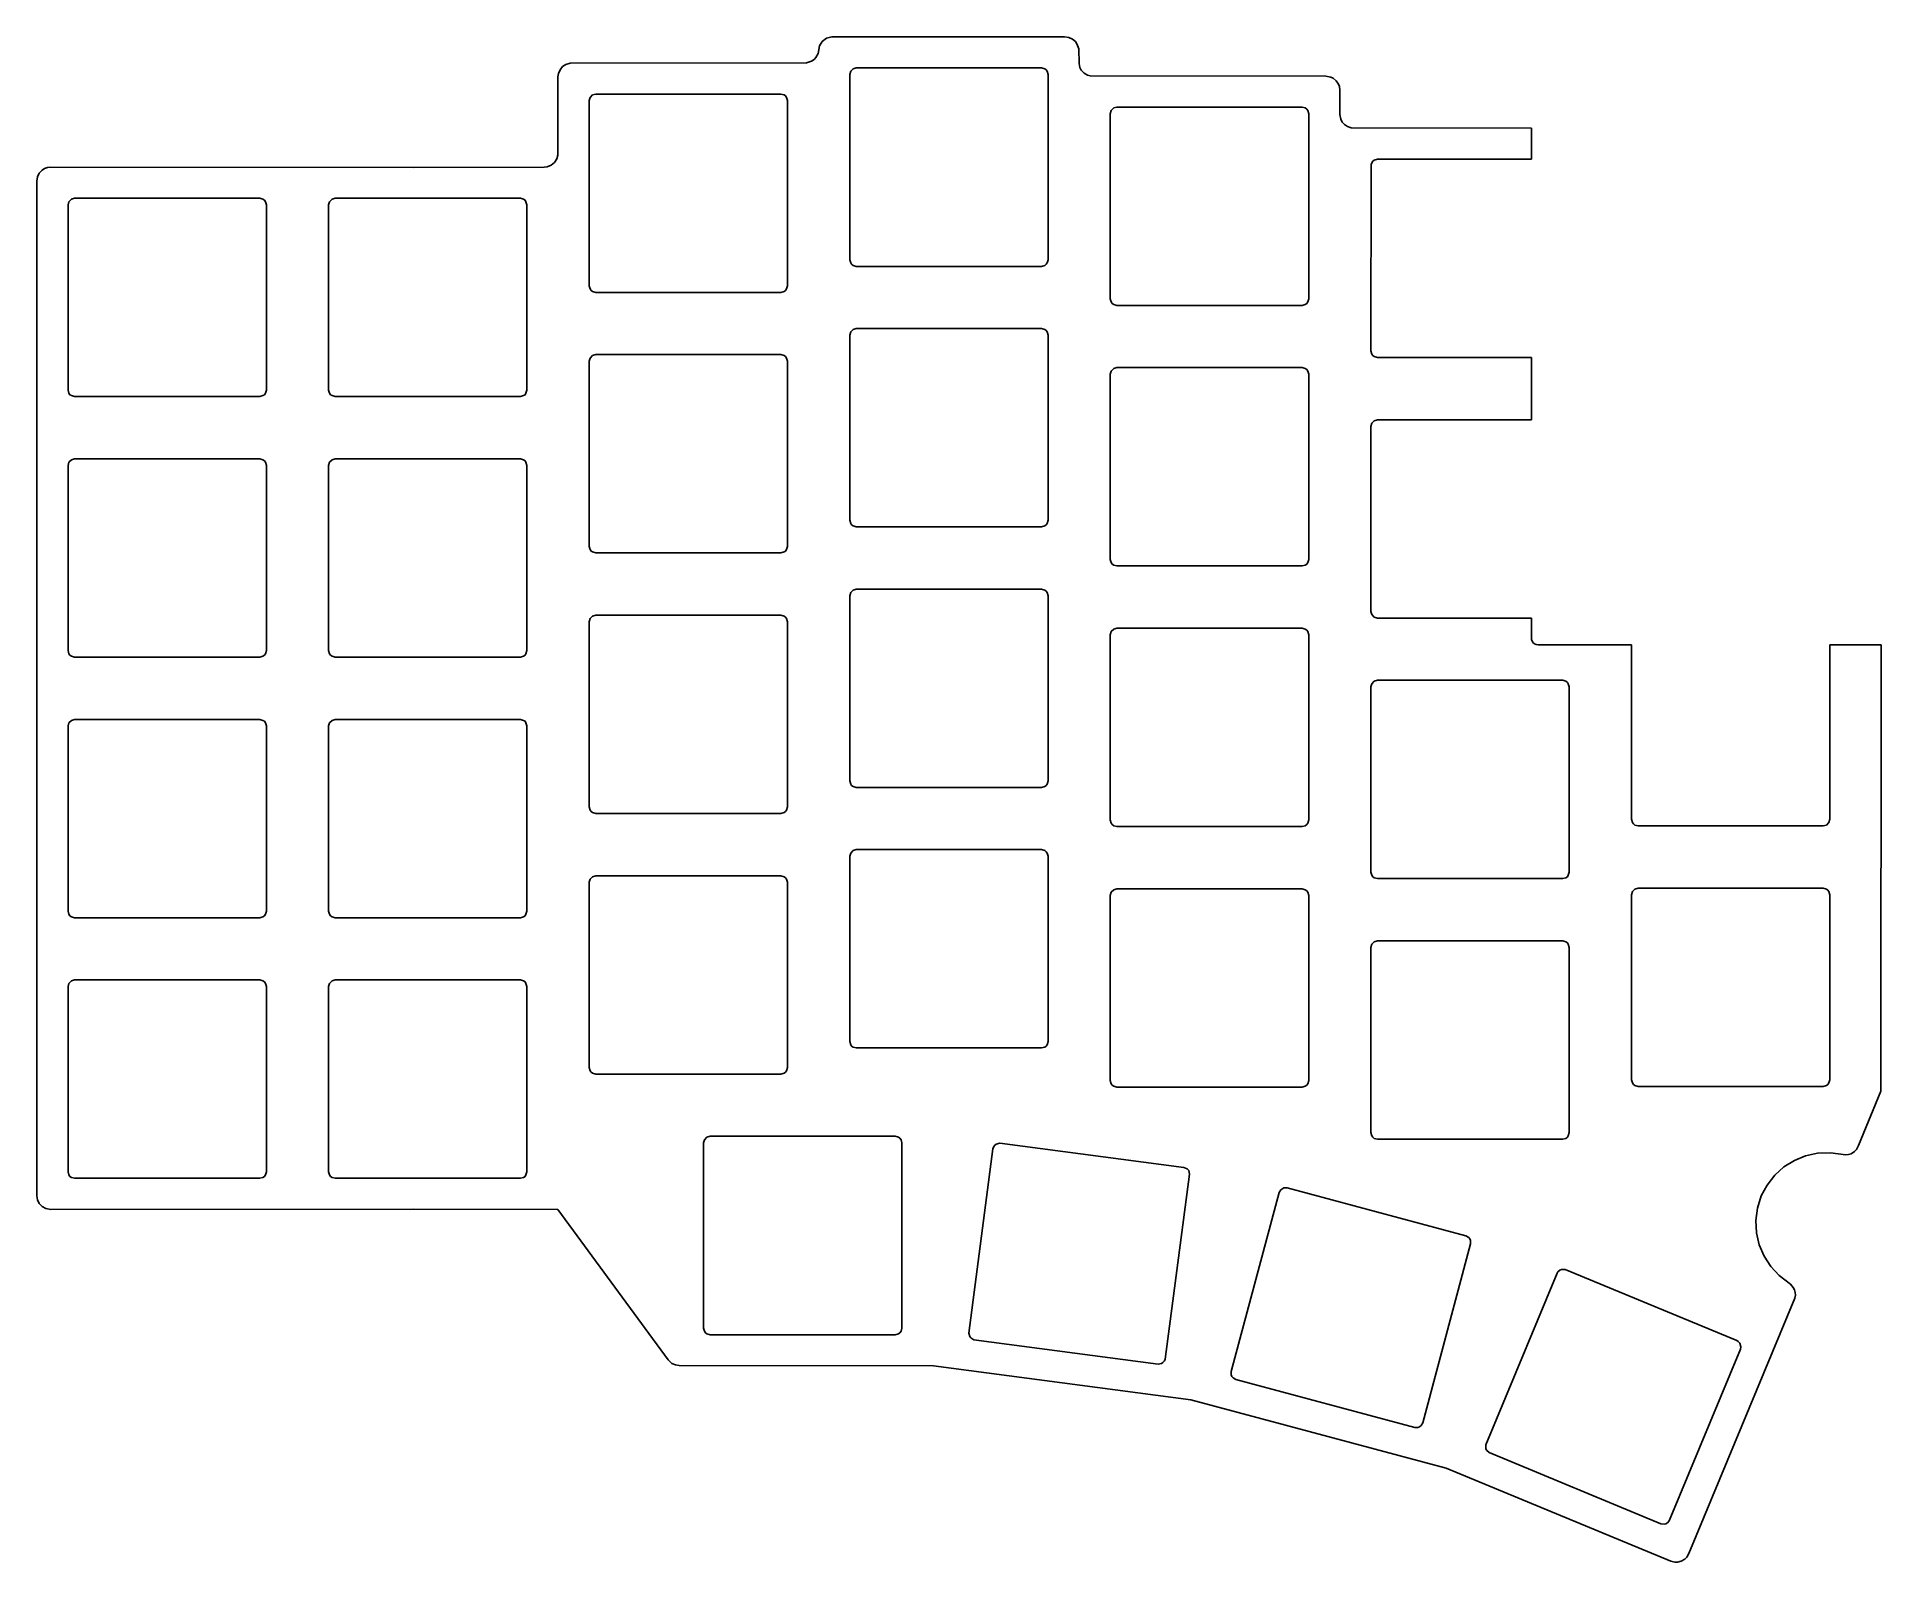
# Model space of a CAD drawing. Header units: millimetres. Extents: x 56 to 191, y -131 to -19.
import ezdxf

# ---------------------------------------------------------------- set-up
doc = ezdxf.new("R2010")
doc.units = ezdxf.units.MM

msp = doc.modelspace()

# ---------------------------------------------------------------- linework, layer by layer
for p, q in [((113.35, -20.26), (113.46, -19.71)), ((113.46, -19.71), (113.66, -19.38)), ((113.66, -19.38), (113.96, -19.15)), ((113.96, -19.15), (114.35, -19.05)), ((114.35, -19.05), (131.38, -19.06)), ((131.38, -19.06), (131.68, -19.1)), ((131.68, -19.1), (131.95, -19.22)), ((131.95, -19.22), (132.17, -19.4)), ((132.17, -19.4), (132.28, -19.56)), ((132.28, -19.56), (132.41, -19.92)), ((132.41, -19.92), (132.43, -21.01)), ((94.37, -21.73), (94.49, -21.45)), ((94.49, -21.45), (94.67, -21.22)), ((94.67, -21.22), (94.91, -21.06)), ((94.91, -21.06), (95.22, -20.97)), ((95.22, -20.97), (112.51, -20.95)), ((112.51, -20.95), (112.87, -20.83)), ((112.87, -20.83), (113.07, -20.7)), ((113.07, -20.7), (113.19, -20.55)), ((113.19, -20.55), (113.35, -20.26)), ((115.92, -21.39), (115.74, -21.57)), ((116.15, -21.32), (115.92, -21.39)), ((129.69, -21.32), (116.15, -21.32)), ((129.92, -21.39), (129.69, -21.32)), ((130.03, -21.47), (129.92, -21.39)), ((130.1, -21.57), (130.03, -21.47)), ((132.43, -21.01), (132.5, -21.3)), ((132.5, -21.3), (132.6, -21.48)), ((132.6, -21.48), (132.8, -21.7)), ((94.34, -21.98), (94.37, -21.73)), ((94.34, -27.7), (94.34, -21.98)), ((115.74, -21.57), (115.67, -21.81)), ((115.67, -21.81), (115.67, -35.34)), ((130.17, -21.81), (130.1, -21.57)), ((130.17, -35.34), (130.17, -21.81)), ((132.8, -21.7), (133.05, -21.85)), ((133.05, -21.85), (133.25, -21.91)), ((133.25, -21.91), (150.47, -21.93)), ((150.47, -21.93), (150.83, -21.99)), ((150.83, -21.99), (151.01, -22.07)), ((151.01, -22.07), (151.24, -22.26)), ((151.24, -22.26), (151.4, -22.51)), ((151.4, -22.51), (151.47, -22.69)), ((151.47, -22.69), (151.49, -22.94)), ((96.69, -23.48), (96.62, -23.71)), ((96.62, -23.71), (96.62, -37.25)), ((96.87, -23.3), (96.69, -23.48)), ((97.1, -23.23), (96.87, -23.3)), ((110.64, -23.23), (97.1, -23.23)), ((110.87, -23.3), (110.64, -23.23)), ((110.98, -23.37), (110.87, -23.3)), ((111.05, -23.48), (110.98, -23.37)), ((111.12, -23.71), (111.05, -23.48)), ((111.12, -37.25), (111.12, -23.71)), ((134.97, -24.25), (134.79, -24.43)), ((135.2, -24.18), (134.97, -24.25)), ((148.74, -24.18), (135.2, -24.18)), ((148.97, -24.25), (148.74, -24.18)), ((149.08, -24.33), (148.97, -24.25)), ((151.49, -22.94), (151.5, -24.73)), ((134.79, -24.43), (134.72, -24.67)), ((134.72, -24.67), (134.72, -38.2)), ((149.15, -24.43), (149.08, -24.33)), ((149.22, -24.67), (149.15, -24.43)), ((149.22, -38.2), (149.22, -24.67)), ((151.5, -24.73), (151.56, -25.08)), ((151.56, -25.08), (151.68, -25.29)), ((151.68, -25.29), (151.84, -25.47)), ((151.84, -25.47), (152.05, -25.61)), ((152.05, -25.61), (152.32, -25.7)), ((152.32, -25.7), (165.5, -25.72)), ((165.5, -25.72), (165.5, -27.99)), ((93.84, -28.44), (94.09, -28.24)), ((94.09, -28.24), (94.26, -27.98)), ((94.26, -27.98), (94.34, -27.7)), ((153.91, -28.14), (153.78, -28.36)), ((154.02, -28.06), (153.91, -28.14)), ((154.25, -27.99), (154.02, -28.06)), ((165.5, -27.99), (154.25, -27.99)), ((56.25, -29.6), (56.29, -29.28)), ((56.25, -103.79), (56.25, -29.6)), ((56.29, -29.28), (56.42, -29.01)), ((56.42, -29.01), (56.63, -28.79)), ((56.63, -28.79), (56.81, -28.68)), ((56.81, -28.68), (57.01, -28.61)), ((57.01, -28.61), (57.27, -28.58)), ((57.27, -28.58), (83.8, -28.59)), ((83.8, -28.59), (93.33, -28.58)), ((93.33, -28.58), (93.56, -28.55)), ((93.56, -28.55), (93.84, -28.44)), ((153.78, -28.36), (153.77, -42.01)), ((58.77, -30.92), (58.59, -31.1)), ((59, -30.85), (58.77, -30.92)), ((72.54, -30.85), (59, -30.85)), ((72.77, -30.92), (72.54, -30.85)), ((72.88, -30.99), (72.77, -30.92)), ((72.95, -31.1), (72.88, -30.99)), ((77.82, -30.92), (77.64, -31.1)), ((78.05, -30.85), (77.82, -30.92)), ((91.59, -30.85), (78.05, -30.85)), ((91.82, -30.92), (91.59, -30.85)), ((91.93, -30.99), (91.82, -30.92)), ((92, -31.1), (91.93, -30.99)), ((58.59, -31.1), (58.52, -31.33)), ((58.52, -31.33), (58.52, -44.87)), ((73.02, -31.33), (72.95, -31.1)), ((73.02, -44.87), (73.02, -31.33)), ((77.64, -31.1), (77.57, -31.33)), ((77.57, -31.33), (77.57, -44.87)), ((92.07, -31.33), (92, -31.1)), ((92.07, -44.87), (92.07, -31.33)), ((115.67, -35.34), (115.74, -35.58)), ((115.74, -35.58), (115.81, -35.68)), ((115.81, -35.68), (115.92, -35.76)), ((115.92, -35.76), (116.15, -35.83)), ((116.15, -35.83), (129.69, -35.83)), ((129.69, -35.83), (129.92, -35.76)), ((129.92, -35.76), (130.03, -35.68)), ((130.03, -35.68), (130.1, -35.58)), ((130.1, -35.58), (130.17, -35.34)), ((96.62, -37.25), (96.69, -37.48)), ((96.69, -37.48), (96.76, -37.59)), ((96.76, -37.59), (96.87, -37.66)), ((96.87, -37.66), (97.1, -37.73)), ((97.1, -37.73), (110.64, -37.73)), ((110.64, -37.73), (110.87, -37.66)), ((110.87, -37.66), (110.98, -37.59)), ((110.98, -37.59), (111.05, -37.48)), ((111.05, -37.48), (111.12, -37.25)), ((134.72, -38.2), (134.79, -38.43)), ((134.79, -38.43), (134.86, -38.54)), ((134.86, -38.54), (134.97, -38.62)), ((134.97, -38.62), (135.2, -38.68)), ((135.2, -38.68), (148.74, -38.68)), ((148.74, -38.68), (148.97, -38.62)), ((148.97, -38.62), (149.08, -38.54)), ((149.08, -38.54), (149.15, -38.43)), ((149.15, -38.43), (149.22, -38.2)), ((115.92, -40.44), (115.74, -40.62)), ((116.15, -40.38), (115.92, -40.44)), ((129.69, -40.38), (116.15, -40.38)), ((129.92, -40.44), (129.69, -40.38)), ((130.03, -40.52), (129.92, -40.44)), ((115.74, -40.62), (115.67, -40.86)), ((115.67, -40.86), (115.67, -54.39)), ((130.1, -40.62), (130.03, -40.52)), ((130.17, -40.86), (130.1, -40.62)), ((130.17, -54.39), (130.17, -40.86)), ((96.69, -42.53), (96.62, -42.76)), ((96.62, -42.76), (96.62, -56.3)), ((96.87, -42.35), (96.69, -42.53)), ((97.1, -42.28), (96.87, -42.35)), ((110.64, -42.28), (97.1, -42.28)), ((110.87, -42.35), (110.64, -42.28)), ((110.98, -42.42), (110.87, -42.35)), ((111.05, -42.53), (110.98, -42.42)), ((111.12, -42.76), (111.05, -42.53)), ((111.12, -56.3), (111.12, -42.76)), ((153.77, -42.01), (153.84, -42.24)), ((153.84, -42.24), (153.91, -42.35)), ((153.91, -42.35), (154.02, -42.43)), ((154.02, -42.43), (154.25, -42.49)), ((154.25, -42.49), (165.5, -42.49)), ((165.5, -42.49), (165.5, -47.04)), ((134.79, -43.48), (134.72, -43.72)), ((134.72, -43.72), (134.72, -57.25)), ((134.97, -43.3), (134.79, -43.48)), ((135.2, -43.23), (134.97, -43.3)), ((148.74, -43.23), (135.2, -43.23)), ((148.97, -43.3), (148.74, -43.23)), ((149.08, -43.38), (148.97, -43.3)), ((149.15, -43.48), (149.08, -43.38)), ((149.22, -43.72), (149.15, -43.48)), ((149.22, -57.25), (149.22, -43.72)), ((58.52, -44.87), (58.59, -45.1)), ((58.59, -45.1), (58.66, -45.21)), ((58.66, -45.21), (58.77, -45.28)), ((58.77, -45.28), (59, -45.35)), ((59, -45.35), (72.54, -45.35)), ((72.54, -45.35), (72.77, -45.28)), ((72.77, -45.28), (72.88, -45.21)), ((72.88, -45.21), (72.95, -45.1)), ((72.95, -45.1), (73.02, -44.87)), ((77.57, -44.87), (77.64, -45.1)), ((77.64, -45.1), (77.71, -45.21)), ((77.71, -45.21), (77.82, -45.28)), ((77.82, -45.28), (78.05, -45.35)), ((78.05, -45.35), (91.59, -45.35)), ((91.59, -45.35), (91.82, -45.28)), ((91.82, -45.28), (91.93, -45.21)), ((91.93, -45.21), (92, -45.1)), ((92, -45.1), (92.07, -44.87)), ((154.02, -47.11), (153.84, -47.29)), ((154.25, -47.04), (154.02, -47.11)), ((165.5, -47.04), (154.25, -47.04)), ((153.84, -47.29), (153.77, -47.53)), ((153.77, -47.53), (153.77, -61.06)), ((58.59, -50.15), (58.52, -50.38)), ((58.52, -50.38), (58.52, -63.92)), ((58.77, -49.97), (58.59, -50.15)), ((59, -49.9), (58.77, -49.97)), ((72.54, -49.9), (59, -49.9)), ((72.77, -49.97), (72.54, -49.9)), ((72.88, -50.04), (72.77, -49.97)), ((72.95, -50.15), (72.88, -50.04)), ((73.02, -50.38), (72.95, -50.15)), ((73.02, -63.92), (73.02, -50.38)), ((77.64, -50.15), (77.57, -50.38)), ((77.57, -50.38), (77.57, -63.92)), ((77.82, -49.97), (77.64, -50.15)), ((78.05, -49.9), (77.82, -49.97)), ((91.59, -49.9), (78.05, -49.9)), ((91.82, -49.97), (91.59, -49.9)), ((91.93, -50.04), (91.82, -49.97)), ((92, -50.15), (91.93, -50.04)), ((92.07, -50.38), (92, -50.15)), ((92.07, -63.92), (92.07, -50.38)), ((115.67, -54.39), (115.74, -54.63)), ((115.74, -54.63), (115.81, -54.73)), ((115.81, -54.73), (115.92, -54.81)), ((115.92, -54.81), (116.15, -54.88)), ((116.15, -54.88), (129.69, -54.88)), ((129.69, -54.88), (129.92, -54.81)), ((129.92, -54.81), (130.03, -54.73)), ((130.03, -54.73), (130.1, -54.63)), ((130.1, -54.63), (130.17, -54.39)), ((96.62, -56.3), (96.69, -56.53)), ((96.69, -56.53), (96.76, -56.64)), ((110.98, -56.64), (111.05, -56.53)), ((111.05, -56.53), (111.12, -56.3)), ((96.76, -56.64), (96.87, -56.71)), ((96.87, -56.71), (97.1, -56.78)), ((97.1, -56.78), (110.64, -56.78)), ((110.64, -56.78), (110.87, -56.71)), ((110.87, -56.71), (110.98, -56.64)), ((134.72, -57.25), (134.79, -57.48)), ((134.79, -57.48), (134.86, -57.59)), ((134.86, -57.59), (134.97, -57.67)), ((134.97, -57.67), (135.2, -57.73)), ((135.2, -57.73), (148.74, -57.73)), ((148.74, -57.73), (148.97, -57.67)), ((148.97, -57.67), (149.08, -57.59)), ((149.08, -57.59), (149.15, -57.48)), ((149.15, -57.48), (149.22, -57.25)), ((115.74, -59.67), (115.67, -59.91)), ((115.67, -59.91), (115.67, -73.44)), ((115.92, -59.49), (115.74, -59.67)), ((116.15, -59.42), (115.92, -59.49)), ((129.69, -59.42), (116.15, -59.42)), ((129.92, -59.49), (129.69, -59.42)), ((130.03, -59.57), (129.92, -59.49)), ((130.1, -59.67), (130.03, -59.57)), ((130.17, -59.91), (130.1, -59.67)), ((130.17, -73.44), (130.17, -59.91)), ((96.69, -61.58), (96.62, -61.81)), ((96.62, -61.81), (96.62, -75.35)), ((96.87, -61.4), (96.69, -61.58)), ((97.1, -61.33), (96.87, -61.4)), ((110.64, -61.33), (97.1, -61.33)), ((110.87, -61.4), (110.64, -61.33)), ((110.98, -61.47), (110.87, -61.4)), ((111.05, -61.58), (110.98, -61.47)), ((111.12, -61.81), (111.05, -61.58)), ((111.12, -75.35), (111.12, -61.81)), ((153.77, -61.06), (153.84, -61.29)), ((153.84, -61.29), (154.02, -61.48)), ((154.02, -61.48), (154.25, -61.54)), ((154.25, -61.54), (165.5, -61.54)), ((165.5, -61.54), (165.51, -63.1)), ((134.79, -62.53), (134.72, -62.77)), ((134.72, -62.77), (134.72, -76.3)), ((134.97, -62.35), (134.79, -62.53)), ((135.2, -62.28), (134.97, -62.35)), ((148.74, -62.28), (135.2, -62.28)), ((148.97, -62.35), (148.74, -62.28)), ((149.08, -62.43), (148.97, -62.35)), ((149.15, -62.53), (149.08, -62.43)), ((149.22, -62.77), (149.15, -62.53)), ((149.22, -76.3), (149.22, -62.77)), ((165.51, -63.1), (165.61, -63.32)), ((165.61, -63.32), (165.72, -63.42)), ((58.52, -63.92), (58.59, -64.15)), ((58.59, -64.15), (58.66, -64.26)), ((58.66, -64.26), (58.77, -64.33)), ((58.77, -64.33), (59, -64.4)), ((59, -64.4), (72.54, -64.4)), ((72.54, -64.4), (72.77, -64.33)), ((72.77, -64.33), (72.88, -64.26)), ((72.88, -64.26), (72.95, -64.15)), ((72.95, -64.15), (73.02, -63.92)), ((77.57, -63.92), (77.64, -64.15)), ((77.64, -64.15), (77.71, -64.26)), ((77.71, -64.26), (77.82, -64.33)), ((77.82, -64.33), (78.05, -64.4)), ((78.05, -64.4), (91.59, -64.4)), ((91.59, -64.4), (91.82, -64.33)), ((91.82, -64.33), (91.93, -64.26)), ((91.93, -64.26), (92, -64.15)), ((92, -64.15), (92.07, -63.92)), ((165.72, -63.42), (165.85, -63.48)), ((165.85, -63.48), (166, -63.5)), ((166, -63.5), (172.82, -63.5)), ((172.82, -63.5), (172.82, -76.25)), ((187.32, -76.25), (187.32, -63.5)), ((187.32, -63.5), (191.07, -63.5)), ((191.07, -63.5), (191.06, -96.12)), ((153.84, -66.34), (153.77, -66.58)), ((153.77, -66.58), (153.77, -80.11)), ((154.02, -66.16), (153.84, -66.34)), ((154.25, -66.09), (154.02, -66.16)), ((167.79, -66.09), (154.25, -66.09)), ((168.02, -66.16), (167.79, -66.09)), ((168.13, -66.24), (168.02, -66.16)), ((168.2, -66.34), (168.13, -66.24)), ((168.27, -66.58), (168.2, -66.34)), ((168.27, -80.11), (168.27, -66.58)), ((58.59, -69.2), (58.52, -69.43)), ((58.52, -69.43), (58.52, -82.97)), ((58.77, -69.02), (58.59, -69.2)), ((59, -68.95), (58.77, -69.02)), ((72.54, -68.95), (59, -68.95)), ((72.77, -69.02), (72.54, -68.95)), ((72.88, -69.09), (72.77, -69.02)), ((72.95, -69.2), (72.88, -69.09)), ((73.02, -69.43), (72.95, -69.2)), ((73.02, -82.97), (73.02, -69.43)), ((77.64, -69.2), (77.57, -69.43)), ((77.57, -69.43), (77.57, -82.97)), ((77.82, -69.02), (77.64, -69.2)), ((78.05, -68.95), (77.82, -69.02)), ((91.59, -68.95), (78.05, -68.95)), ((91.82, -69.02), (91.59, -68.95)), ((91.93, -69.09), (91.82, -69.02)), ((92, -69.2), (91.93, -69.09)), ((92.07, -69.43), (92, -69.2)), ((92.07, -82.97), (92.07, -69.43)), ((115.67, -73.44), (115.74, -73.68)), ((115.74, -73.68), (115.81, -73.78)), ((115.81, -73.78), (115.92, -73.86)), ((115.92, -73.86), (116.15, -73.92)), ((116.15, -73.92), (129.69, -73.92)), ((129.69, -73.92), (129.92, -73.86)), ((129.92, -73.86), (130.03, -73.78)), ((130.03, -73.78), (130.1, -73.68)), ((130.1, -73.68), (130.17, -73.44)), ((96.62, -75.35), (96.69, -75.58)), ((111.05, -75.58), (111.12, -75.35)), ((96.69, -75.58), (96.76, -75.69)), ((96.76, -75.69), (96.87, -75.76)), ((96.87, -75.76), (97.1, -75.83)), ((97.1, -75.83), (110.64, -75.83)), ((110.64, -75.83), (110.87, -75.76)), ((110.87, -75.76), (110.98, -75.69)), ((110.98, -75.69), (111.05, -75.58)), ((134.72, -76.3), (134.79, -76.53)), ((134.79, -76.53), (134.86, -76.64)), ((134.86, -76.64), (134.97, -76.72)), ((134.97, -76.72), (135.2, -76.78)), ((135.2, -76.78), (148.74, -76.78)), ((148.74, -76.78), (148.97, -76.72)), ((148.97, -76.72), (149.08, -76.64)), ((149.08, -76.64), (149.15, -76.53)), ((149.15, -76.53), (149.22, -76.3)), ((172.82, -76.25), (172.89, -76.48)), ((172.89, -76.48), (172.96, -76.59)), ((172.96, -76.59), (173.07, -76.67)), ((173.07, -76.67), (173.3, -76.73)), ((173.3, -76.73), (186.84, -76.73)), ((186.84, -76.73), (187.07, -76.67)), ((187.07, -76.67), (187.25, -76.48)), ((187.25, -76.48), (187.32, -76.25)), ((115.74, -78.72), (115.67, -78.96)), ((115.67, -78.96), (115.67, -92.49)), ((115.92, -78.54), (115.74, -78.72)), ((116.15, -78.47), (115.92, -78.54)), ((129.69, -78.47), (116.15, -78.47)), ((129.92, -78.54), (129.69, -78.47)), ((130.03, -78.62), (129.92, -78.54)), ((130.1, -78.72), (130.03, -78.62)), ((130.17, -78.96), (130.1, -78.72)), ((130.17, -92.49), (130.17, -78.96)), ((96.69, -80.63), (96.62, -80.86)), ((96.62, -80.86), (96.62, -94.4)), ((96.87, -80.45), (96.69, -80.63)), ((97.1, -80.38), (96.87, -80.45)), ((110.64, -80.38), (97.1, -80.38)), ((110.87, -80.45), (110.64, -80.38)), ((110.98, -80.52), (110.87, -80.45)), ((111.05, -80.63), (110.98, -80.52)), ((111.12, -80.86), (111.05, -80.63)), ((111.12, -94.4), (111.12, -80.86)), ((153.77, -80.11), (153.84, -80.34)), ((153.84, -80.34), (153.91, -80.45)), ((153.91, -80.45), (154.02, -80.53)), ((154.02, -80.53), (154.25, -80.59)), ((154.25, -80.59), (167.79, -80.59)), ((167.79, -80.59), (168.02, -80.53)), ((168.02, -80.53), (168.13, -80.45)), ((168.13, -80.45), (168.2, -80.34)), ((168.2, -80.34), (168.27, -80.11)), ((134.79, -81.58), (134.72, -81.82)), ((134.72, -81.82), (134.72, -95.35)), ((134.97, -81.4), (134.79, -81.58)), ((135.2, -81.33), (134.97, -81.4)), ((148.74, -81.33), (135.2, -81.33)), ((148.97, -81.4), (148.74, -81.33)), ((149.08, -81.48), (148.97, -81.4)), ((149.15, -81.58), (149.08, -81.48)), ((149.22, -81.82), (149.15, -81.58)), ((149.22, -95.35), (149.22, -81.82)), ((172.89, -81.53), (172.82, -81.77)), ((172.82, -81.77), (172.82, -95.3)), ((173.07, -81.35), (172.89, -81.53)), ((173.3, -81.28), (173.07, -81.35)), ((186.84, -81.28), (173.3, -81.28)), ((187.07, -81.35), (186.84, -81.28)), ((187.18, -81.43), (187.07, -81.35)), ((187.25, -81.53), (187.18, -81.43)), ((187.32, -81.77), (187.25, -81.53)), ((187.32, -95.3), (187.32, -81.77)), ((58.52, -82.97), (58.59, -83.2)), ((58.59, -83.2), (58.66, -83.31)), ((58.66, -83.31), (58.77, -83.38)), ((58.77, -83.38), (59, -83.45)), ((59, -83.45), (72.54, -83.45)), ((72.54, -83.45), (72.77, -83.38)), ((72.77, -83.38), (72.88, -83.31)), ((72.88, -83.31), (72.95, -83.2)), ((72.95, -83.2), (73.02, -82.97)), ((77.57, -82.97), (77.64, -83.2)), ((77.64, -83.2), (77.71, -83.31)), ((77.71, -83.31), (77.82, -83.38)), ((77.82, -83.38), (78.05, -83.45)), ((78.05, -83.45), (91.59, -83.45)), ((91.59, -83.45), (91.82, -83.38)), ((91.82, -83.38), (91.93, -83.31)), ((91.93, -83.31), (92, -83.2)), ((92, -83.2), (92.07, -82.97)), ((153.84, -85.39), (153.77, -85.63)), ((153.77, -85.63), (153.77, -99.16)), ((154.02, -85.21), (153.84, -85.39)), ((154.25, -85.14), (154.02, -85.21)), ((167.79, -85.14), (154.25, -85.14)), ((168.02, -85.21), (167.79, -85.14)), ((168.13, -85.29), (168.02, -85.21)), ((168.2, -85.39), (168.13, -85.29)), ((168.27, -85.63), (168.2, -85.39)), ((168.27, -99.16), (168.27, -85.63)), ((58.59, -88.25), (58.52, -88.48)), ((58.52, -88.48), (58.52, -102.02)), ((58.77, -88.07), (58.59, -88.25)), ((59, -88), (58.77, -88.07)), ((72.54, -88), (59, -88)), ((72.77, -88.07), (72.54, -88)), ((72.88, -88.14), (72.77, -88.07)), ((72.95, -88.25), (72.88, -88.14)), ((73.02, -88.48), (72.95, -88.25)), ((73.02, -102.02), (73.02, -88.48)), ((77.64, -88.25), (77.57, -88.48)), ((77.57, -88.48), (77.57, -102.02)), ((77.82, -88.07), (77.64, -88.25)), ((78.05, -88), (77.82, -88.07)), ((91.59, -88), (78.05, -88)), ((91.82, -88.07), (91.59, -88)), ((91.93, -88.14), (91.82, -88.07)), ((92, -88.25), (91.93, -88.14)), ((92.07, -88.48), (92, -88.25)), ((92.07, -102.02), (92.07, -88.48)), ((115.67, -92.49), (115.74, -92.73)), ((115.74, -92.73), (115.81, -92.83)), ((115.81, -92.83), (115.92, -92.91)), ((115.92, -92.91), (116.15, -92.97)), ((116.15, -92.97), (129.69, -92.97)), ((129.69, -92.97), (129.92, -92.91)), ((129.92, -92.91), (130.03, -92.83)), ((130.03, -92.83), (130.1, -92.73)), ((130.1, -92.73), (130.17, -92.49)), ((96.62, -94.4), (96.69, -94.63)), ((96.69, -94.63), (96.76, -94.74)), ((96.76, -94.74), (96.87, -94.81)), ((96.87, -94.81), (97.1, -94.88)), ((97.1, -94.88), (110.64, -94.88)), ((110.64, -94.88), (110.87, -94.81)), ((110.87, -94.81), (110.98, -94.74)), ((110.98, -94.74), (111.05, -94.63)), ((111.05, -94.63), (111.12, -94.4)), ((134.72, -95.35), (134.79, -95.58)), ((134.79, -95.58), (134.86, -95.69)), ((134.86, -95.69), (134.97, -95.77)), ((148.97, -95.77), (149.08, -95.69)), ((149.08, -95.69), (149.15, -95.58)), ((149.15, -95.58), (149.22, -95.35)), ((172.82, -95.3), (172.89, -95.53)), ((172.89, -95.53), (172.96, -95.64)), ((172.96, -95.64), (173.07, -95.72)), ((173.07, -95.72), (173.3, -95.78)), ((186.84, -95.78), (187.07, -95.72)), ((187.07, -95.72), (187.18, -95.64)), ((187.18, -95.64), (187.25, -95.53)), ((187.25, -95.53), (187.32, -95.3)), ((134.97, -95.77), (135.2, -95.83)), ((135.2, -95.83), (148.74, -95.83)), ((148.74, -95.83), (148.97, -95.77)), ((173.3, -95.78), (186.84, -95.78)), ((191.06, -96.12), (189.42, -100.1)), ((105.05, -99.68), (104.98, -99.91)), ((105.23, -99.5), (105.05, -99.68)), ((105.47, -99.43), (105.23, -99.5)), ((119, -99.43), (105.47, -99.43)), ((119.23, -99.5), (119, -99.43)), ((119.34, -99.57), (119.23, -99.5)), ((119.42, -99.68), (119.34, -99.57)), ((119.48, -99.91), (119.42, -99.68)), ((153.77, -99.16), (153.84, -99.39)), ((153.84, -99.39), (153.91, -99.5)), ((153.91, -99.5), (154.02, -99.58)), ((154.02, -99.58), (154.25, -99.64)), ((154.25, -99.64), (167.79, -99.64)), ((167.79, -99.64), (168.02, -99.58)), ((168.02, -99.58), (168.13, -99.5)), ((168.13, -99.5), (168.2, -99.39)), ((168.2, -99.39), (168.27, -99.16)), ((104.98, -99.91), (104.98, -113.45)), ((119.48, -113.45), (119.48, -99.91)), ((126.14, -100.35), (124.37, -113.82)), ((126.24, -100.12), (126.14, -100.35)), ((126.37, -100), (126.24, -100.12)), ((126.63, -99.93), (126.37, -100)), ((140.1, -101.7), (126.63, -99.93)), ((185.54, -100.86), (184.73, -101.19)), ((186.43, -100.67), (185.54, -100.86)), ((187.36, -100.64), (186.43, -100.67)), ((188.48, -100.79), (187.36, -100.64)), ((188.68, -100.77), (188.48, -100.79)), ((188.88, -100.7), (188.68, -100.77)), ((189.13, -100.54), (188.88, -100.7)), ((189.27, -100.39), (189.13, -100.54)), ((189.42, -100.1), (189.27, -100.39)), ((58.52, -102.02), (58.59, -102.25)), ((58.59, -102.25), (58.66, -102.36)), ((58.66, -102.36), (58.77, -102.43)), ((58.77, -102.43), (59, -102.5)), ((72.54, -102.5), (72.77, -102.43)), ((72.77, -102.43), (72.88, -102.36)), ((72.88, -102.36), (72.95, -102.25)), ((72.95, -102.25), (73.02, -102.02)), ((77.57, -102.02), (77.64, -102.25)), ((77.64, -102.25), (77.71, -102.36)), ((77.71, -102.36), (77.82, -102.43)), ((77.82, -102.43), (78.05, -102.5)), ((91.59, -102.5), (91.82, -102.43)), ((91.82, -102.43), (91.93, -102.36)), ((91.93, -102.36), (92, -102.25)), ((92, -102.25), (92.07, -102.02)), ((138.74, -115.71), (140.52, -102.19)), ((140.33, -101.8), (140.1, -101.7)), ((140.45, -101.93), (140.33, -101.8)), ((140.52, -102.19), (140.45, -101.93)), ((183.29, -102.28), (182.73, -102.99)), ((183.96, -101.67), (183.29, -102.28)), ((184.73, -101.19), (183.96, -101.67)), ((56.29, -104.07), (56.25, -103.79)), ((59, -102.5), (72.54, -102.5)), ((78.05, -102.5), (91.59, -102.5)), ((147.06, -103.54), (143.55, -116.62)), ((147.18, -103.33), (147.06, -103.54)), ((147.41, -103.2), (147.18, -103.33)), ((147.65, -103.2), (147.41, -103.2)), ((160.72, -106.7), (147.65, -103.2)), ((182.31, -103.79), (182.03, -104.68)), ((182.73, -102.99), (182.31, -103.79)), ((56.42, -104.33), (56.29, -104.07)), ((56.63, -104.56), (56.42, -104.33)), ((56.89, -104.71), (56.63, -104.56)), ((57.27, -104.77), (56.89, -104.71)), ((83.79, -104.76), (57.27, -104.77)), ((94.34, -104.78), (83.79, -104.76)), ((102.39, -115.77), (94.34, -104.78)), ((182.03, -104.68), (181.92, -105.58)), ((181.92, -105.58), (181.96, -106.48)), ((181.96, -106.48), (182.16, -107.36)), ((157.56, -120.37), (161.06, -107.3)), ((160.93, -106.83), (160.72, -106.7)), ((161.01, -106.93), (160.93, -106.83)), ((161.06, -107.05), (161.01, -106.93)), ((161.06, -107.3), (161.06, -107.05)), ((182.16, -107.36), (182.51, -108.19)), ((167.71, -109.16), (167.58, -109.22)), ((167.97, -109.16), (167.71, -109.16)), ((180.51, -114.36), (167.97, -109.16)), ((182.51, -108.19), (183.01, -108.95)), ((183.01, -108.95), (183.61, -109.6)), ((167.38, -109.44), (162.18, -121.99)), ((167.44, -109.33), (167.38, -109.44)), ((167.58, -109.22), (167.44, -109.33)), ((183.61, -109.6), (184.45, -110.24)), ((184.45, -110.24), (184.65, -110.47)), ((184.65, -110.47), (184.74, -110.65)), ((184.77, -111.25), (177.02, -129.94)), ((184.74, -110.65), (184.79, -110.85)), ((184.8, -111.05), (184.77, -111.25)), ((184.79, -110.85), (184.8, -111.05)), ((104.98, -113.45), (105.05, -113.68)), ((105.05, -113.68), (105.13, -113.79)), ((105.13, -113.79), (105.23, -113.86)), ((105.23, -113.86), (105.47, -113.93)), ((105.47, -113.93), (119, -113.93)), ((119, -113.93), (119.23, -113.86)), ((119.23, -113.86), (119.34, -113.79)), ((119.34, -113.79), (119.42, -113.68)), ((119.42, -113.68), (119.48, -113.45)), ((124.37, -113.82), (124.44, -114.07)), ((124.44, -114.07), (124.52, -114.17)), ((124.52, -114.17), (124.74, -114.3)), ((124.74, -114.3), (138.21, -116.08)), ((180.62, -114.42), (180.51, -114.36)), ((180.74, -114.56), (180.62, -114.42)), ((180.81, -114.82), (180.74, -114.56)), ((102.67, -116.03), (102.39, -115.77)), ((138.57, -115.97), (138.69, -115.84)), ((138.69, -115.84), (138.74, -115.71)), ((175.57, -127.55), (180.78, -114.98)), ((180.78, -114.98), (180.81, -114.82)), ((102.92, -116.14), (102.67, -116.03)), ((103.2, -116.18), (102.92, -116.14)), ((121.79, -116.21), (103.2, -116.18)), ((140.61, -118.69), (121.79, -116.21)), ((138.21, -116.08), (138.45, -116.04)), ((138.45, -116.04), (138.57, -115.97)), ((143.55, -116.62), (143.56, -116.86)), ((143.56, -116.86), (143.61, -116.98)), ((143.61, -116.98), (143.69, -117.08)), ((143.69, -117.08), (143.9, -117.21)), ((143.9, -117.21), (156.97, -120.71)), ((159.27, -123.69), (140.61, -118.69)), ((156.97, -120.71), (157.21, -120.71)), ((157.21, -120.71), (157.33, -120.66)), ((157.33, -120.66), (157.44, -120.58)), ((157.44, -120.58), (157.56, -120.37)), ((162.18, -121.99), (162.18, -122.25)), ((162.18, -122.25), (162.23, -122.37)), ((162.23, -122.37), (162.42, -122.55)), ((162.42, -122.55), (174.97, -127.75)), ((175.7, -130.49), (159.27, -123.69)), ((174.97, -127.75), (175.21, -127.78)), ((175.21, -127.78), (175.33, -127.75)), ((175.33, -127.75), (175.46, -127.68)), ((175.46, -127.68), (175.57, -127.55)), ((175.98, -130.56), (175.7, -130.49)), ((176.18, -130.56), (175.98, -130.56)), ((176.46, -130.49), (176.18, -130.56)), ((176.71, -130.34), (176.46, -130.49)), ((176.86, -130.2), (176.71, -130.34)), ((177.02, -129.94), (176.86, -130.2))]:
    msp.add_line(p, q)

doc.saveas('drawing.dxf')
